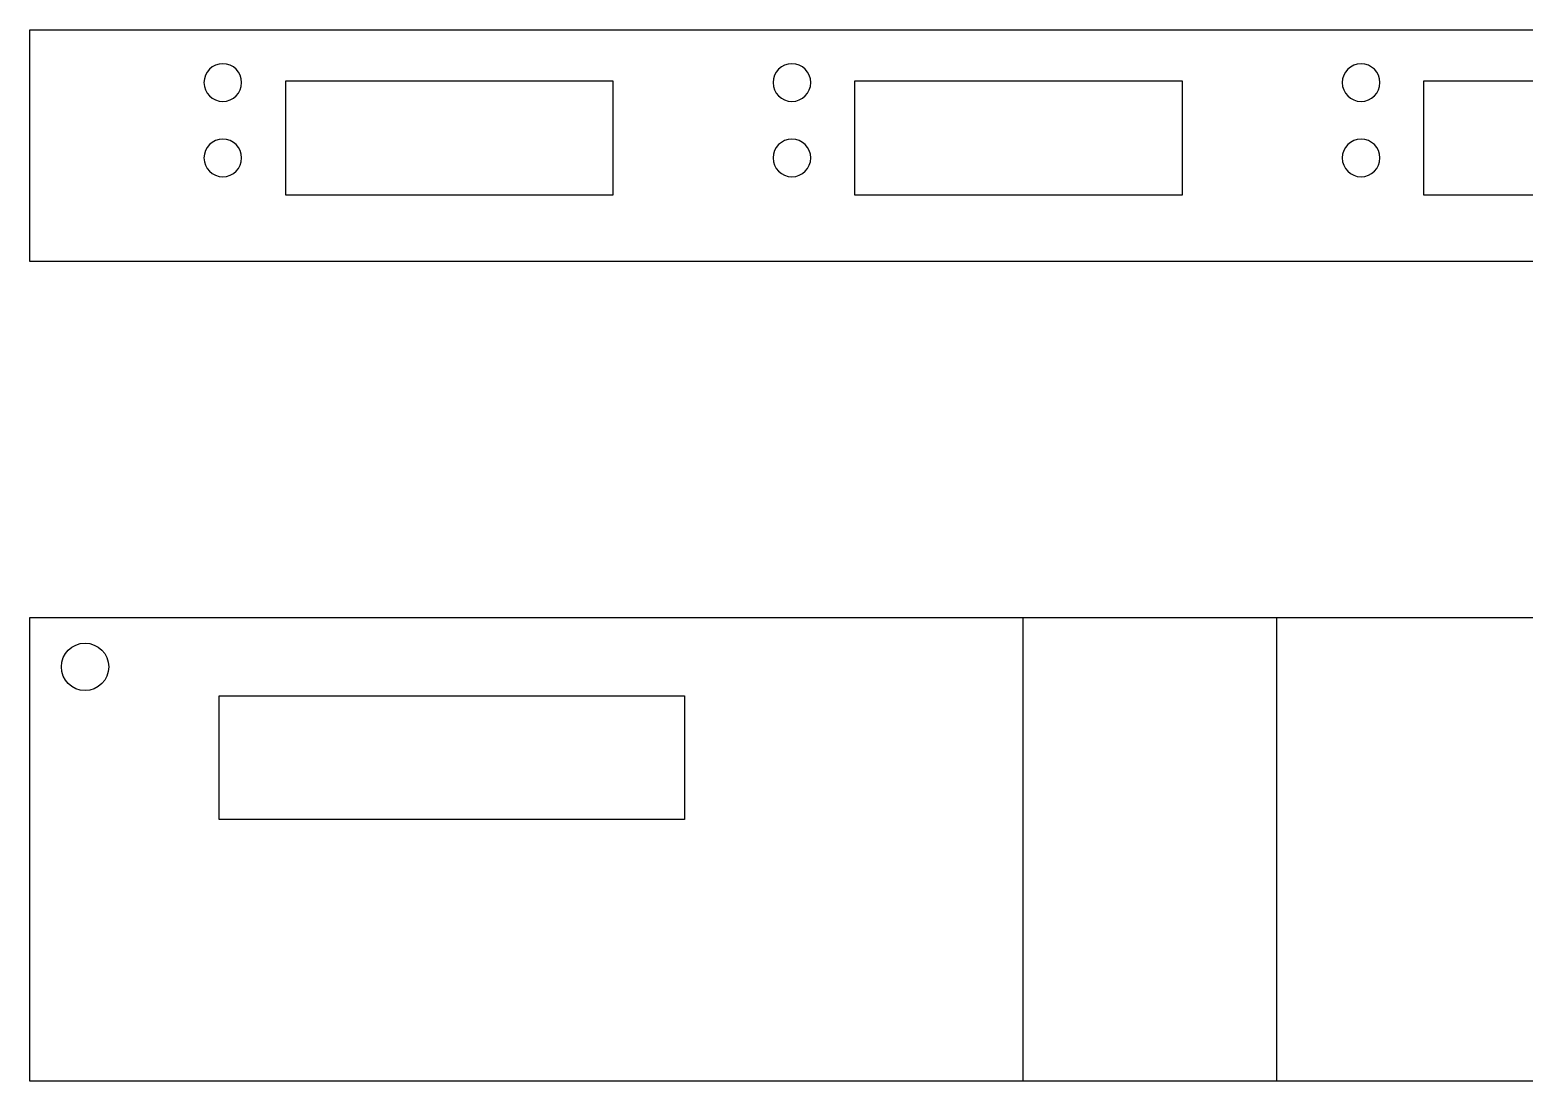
# Paper-space layout 'Sample Network Drawing - A1 Sheet' of a CAD drawing. Extents: x 49 to 806, y 22 to 564.
# Drawn here: x 704.04 to 726.62, y 323.91 to 339.79 of the extents above; entities that cross this region are included whole.
import ezdxf

# ---------------------------------------------------------------- set-up
doc = ezdxf.new("R2010")
doc.units = 0
doc.layers.add('N-EQPM', color=4, linetype='Continuous', lineweight=25)

psp = doc.layouts.new('Sample Network Drawing - A1 Sheet')

# ---------------------------------------------------------------- linework, layer by layer
at = {"layer": 'N-EQPM'}
for p, q in [((719.044, 330.909), (719.044, 323.909)), ((722.877, 330.909), (722.877, 323.909))]:
    psp.add_line(p, q, dxfattribs=at)
for points in [[(704.043, 339.785), (742.043, 339.785), (742.043, 336.285), (704.043, 336.285)], [(707.907, 339.015), (712.852, 339.015), (712.852, 337.287), (707.907, 337.287)], [(716.505, 339.015), (721.45, 339.015), (721.45, 337.287), (716.505, 337.287)], [(725.103, 339.015), (730.048, 339.015), (730.048, 337.287), (725.103, 337.287)], [(704.043, 330.909), (742.043, 330.909), (742.043, 323.909), (704.043, 323.909)], [(706.903, 329.728), (713.934, 329.728), (713.934, 327.861), (706.903, 327.861)]]:
    psp.add_lwpolyline(points, close=True, dxfattribs=at)
for points in [[(706.673, 338.989, 1), (707.242, 338.989, 1)], [(715.271, 338.989, 1), (715.84, 338.989, 1)], [(723.87, 338.989, 1), (724.438, 338.989, 1)], [(706.673, 337.851, 1), (707.242, 337.851, 1)], [(715.271, 337.851, 1), (715.84, 337.851, 1)], [(723.87, 337.851, 1), (724.438, 337.851, 1)]]:
    psp.add_lwpolyline(points, format="xyb", close=True, dxfattribs=at)
psp.add_circle((704.876, 330.165), 0.358, dxfattribs=at)

doc.saveas('drawing.dxf')
